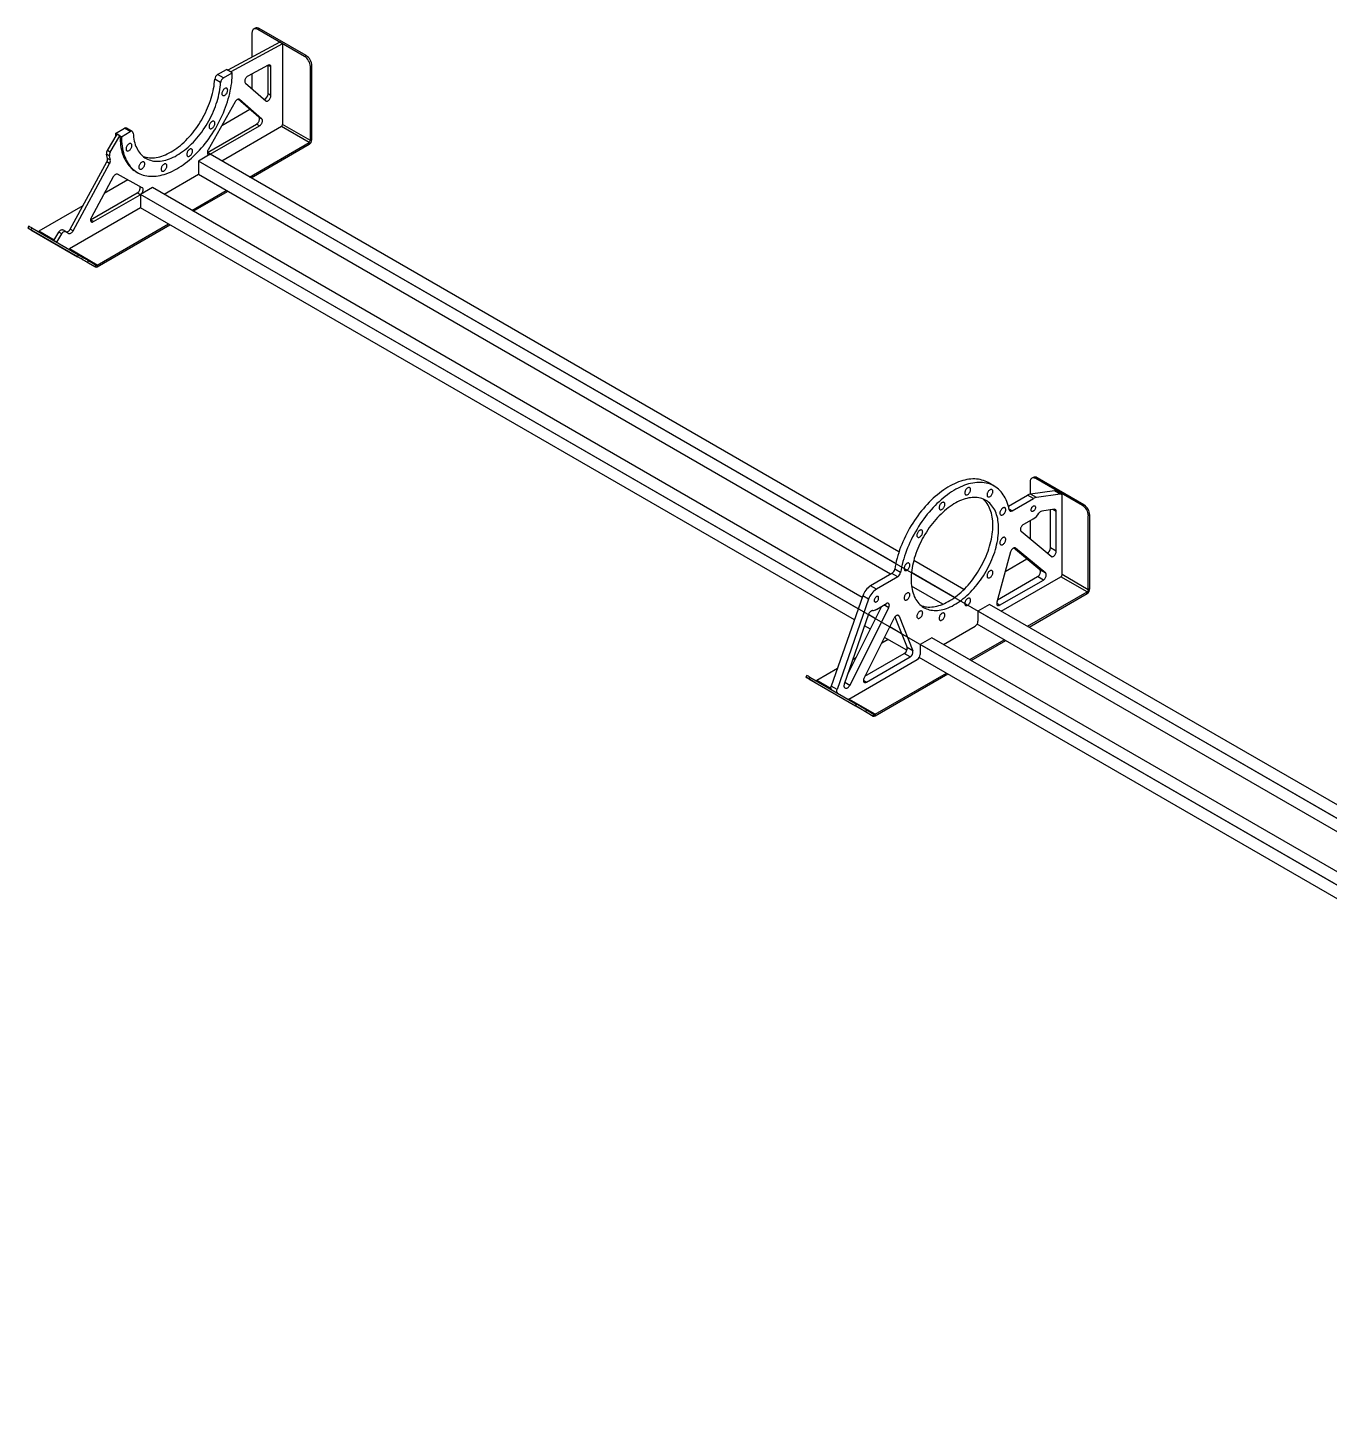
# Model space of a CAD drawing. Header units: inches. Extents: x 0 to 12.1, y 0 to 9.4.
# Drawn here: x 6.487 to 8.129, y 5.687 to 7.443 of the extents above; entities that cross this region are included whole.
import ezdxf

# ---------------------------------------------------------------- set-up
doc = ezdxf.new("R2010")
doc.units = ezdxf.units.IN
doc.header["$MEASUREMENT"] = 0

msp = doc.modelspace()

# ---------------------------------------------------------------- linework, layer by layer
at = {"color": 7, "linetype": 'Continuous', "lineweight": 25}
for p, q in [((6.7696, 7.4366), (6.7696, 7.4059)), ((6.7736, 7.4424), (6.7718, 7.4414)), ((6.7788, 7.4419), (6.777, 7.4408)), ((6.8359, 7.4068), (6.777, 7.4408)), ((6.8378, 7.4079), (6.7788, 7.4419)), ((6.8046, 7.4249), (6.7393, 7.3894)), ((6.8083, 7.4228), (6.743, 7.3873)), ((6.8083, 7.4228), (6.8046, 7.4249)), ((6.8083, 7.4228), (6.8083, 7.3209)), ((6.79, 7.3958), (6.7643, 7.3818)), ((6.7936, 7.3936), (6.7899, 7.3957)), ((6.7899, 7.3594), (6.7899, 7.3957)), ((6.7936, 7.3573), (6.7936, 7.3936)), ((6.8359, 7.4068), (6.8378, 7.4079)), ((6.8451, 7.3951), (6.8433, 7.3941)), ((6.8433, 7.3007), (6.8433, 7.3941)), ((6.8451, 7.3017), (6.8451, 7.3951)), ((6.73, 7.3737), (6.7226, 7.3779)), ((6.7263, 7.384), (6.7374, 7.3905)), ((6.7336, 7.3798), (6.7263, 7.384)), ((6.7336, 7.3798), (6.7448, 7.3862)), ((6.7448, 7.3862), (6.7374, 7.3905)), ((6.743, 7.3873), (6.7393, 7.3894)), ((6.7696, 7.3847), (6.7696, 7.366)), ((6.7613, 7.3732), (6.787, 7.3508)), ((6.7936, 7.3573), (6.7899, 7.3594)), ((6.7483, 7.3495), (6.7143, 7.289)), ((6.767, 7.3399), (6.7314, 7.3193)), ((6.7784, 7.33), (6.7522, 7.3528)), ((6.7539, 7.3524), (6.7533, 7.3527)), ((6.7821, 7.3278), (6.7539, 7.3524)), ((6.7133, 7.2855), (6.7755, 7.3214)), ((6.7792, 7.3193), (6.7755, 7.3214)), ((6.7821, 7.3278), (6.7784, 7.33)), ((6.5871, 7.2881), (6.5993, 7.3086)), ((6.5908, 7.286), (6.603, 7.3065)), ((6.5975, 7.3097), (6.6087, 7.3161)), ((6.6049, 7.3054), (6.5975, 7.3097)), ((6.603, 7.3065), (6.5993, 7.3086)), ((6.6049, 7.3054), (6.616, 7.3119)), ((6.616, 7.3119), (6.6087, 7.3161)), ((6.6186, 7.3121), (6.6113, 7.3164)), ((6.717, 7.2834), (6.7792, 7.3193)), ((6.8067, 7.3182), (6.7316, 7.2748)), ((6.8417, 7.298), (6.8067, 7.3182)), ((6.8433, 7.3007), (6.8083, 7.3209)), ((6.5908, 7.286), (6.5871, 7.2881)), ((6.7666, 7.2546), (6.8417, 7.298)), ((6.7684, 7.2535), (6.8417, 7.2959)), ((6.8417, 7.2959), (6.8417, 7.298)), ((6.8451, 7.3017), (6.8433, 7.3007)), ((6.5402, 7.1889), (6.5863, 7.2738)), ((6.5439, 7.1867), (6.59, 7.2717)), ((6.5897, 7.2814), (6.5861, 7.2835)), ((6.5872, 7.278), (6.5861, 7.2835)), ((6.59, 7.2717), (6.5863, 7.2738)), ((6.5909, 7.2759), (6.5872, 7.278)), ((6.5909, 7.2759), (6.5897, 7.2814)), ((6.7168, 7.2833), (6.7021, 7.2748)), ((7.5821, 6.7668), (6.7021, 7.2748)), ((6.7021, 7.2748), (6.7021, 7.2578)), ((6.717, 7.2834), (6.7133, 7.2855)), ((7.5861, 6.7815), (6.7168, 7.2833)), ((6.5946, 7.2549), (6.5669, 7.2038)), ((6.613, 7.251), (6.5831, 7.2337)), ((6.6312, 7.2411), (6.5999, 7.2581)), ((6.6235, 7.2612), (6.6254, 7.2601)), ((6.7021, 7.2578), (6.6586, 7.2327)), ((7.5756, 6.7535), (6.7021, 7.2578)), ((6.5659, 7.2004), (6.6249, 7.2345)), ((6.6286, 7.2323), (6.6249, 7.2345)), ((6.6439, 7.2412), (6.6291, 7.2327)), ((7.5397, 6.724), (6.6439, 7.2412)), ((6.6936, 7.2125), (6.7371, 7.2376)), ((6.6954, 7.2114), (6.7389, 7.2365)), ((6.5561, 7.2181), (6.5006, 7.1861)), ((6.5696, 7.1983), (6.6286, 7.2323)), ((7.5348, 6.7099), (6.6291, 7.2327)), ((6.6291, 7.2327), (6.6291, 7.2157)), ((6.6291, 7.2157), (6.5392, 7.1638)), ((6.5696, 7.1983), (6.5659, 7.2004)), ((7.5298, 6.6957), (6.6291, 7.2157)), ((6.488, 7.1926), (6.4867, 7.1903)), ((6.4982, 7.1837), (6.4884, 7.1894)), ((6.4919, 7.1904), (6.4906, 7.1881)), ((6.4906, 7.1881), (6.5495, 7.1541)), ((6.4919, 7.1904), (6.5508, 7.1564)), ((6.5718, 7.1412), (6.4982, 7.1837)), ((6.5198, 7.175), (6.5006, 7.1861)), ((6.5195, 7.1744), (6.5258, 7.185)), ((6.5232, 7.1723), (6.5295, 7.1829)), ((6.5295, 7.1829), (6.5258, 7.185)), ((6.5346, 7.1858), (6.5309, 7.1879)), ((6.5346, 7.1858), (6.5386, 7.1835)), ((6.5439, 7.1867), (6.5402, 7.1889)), ((6.5742, 7.1436), (6.6641, 7.1955)), ((6.5742, 7.1414), (6.666, 7.1944)), ((6.5232, 7.1723), (6.5195, 7.1744)), ((6.5742, 7.1436), (6.5392, 7.1638)), ((6.5495, 7.1541), (6.5508, 7.1564)), ((6.5634, 7.1491), (6.5621, 7.1468)), ((6.5621, 7.1468), (6.5718, 7.1412)), ((6.5634, 7.1491), (6.5731, 7.1434)), ((6.5718, 7.1412), (6.5731, 7.1434)), ((6.5742, 7.1414), (6.5742, 7.1436)), ((7.7062, 6.8647), (7.6988, 6.869)), ((7.7515, 6.8698), (7.7515, 6.8545)), ((7.7555, 6.8756), (7.7536, 6.8746)), ((7.7607, 6.8751), (7.7588, 6.874)), ((7.8178, 6.84), (7.7588, 6.874)), ((7.8196, 6.8411), (7.7607, 6.8751)), ((7.7242, 6.8393), (7.7483, 6.8532)), ((7.7289, 6.8334), (7.7557, 6.8489)), ((7.7557, 6.8489), (7.7483, 6.8532)), ((7.7822, 6.8588), (7.7522, 6.8546)), ((7.7596, 6.8503), (7.7522, 6.8546)), ((7.7896, 6.8546), (7.7596, 6.8503)), ((7.7896, 6.8546), (7.7822, 6.8588)), ((7.7909, 6.8543), (7.7835, 6.8586)), ((7.792, 6.753), (7.792, 6.852)), ((7.7289, 6.8334), (7.7251, 6.8356)), ((7.7822, 6.8353), (7.7663, 6.8331)), ((7.7773, 6.7866), (7.7773, 6.8346)), ((7.7846, 6.8327), (7.7805, 6.8351)), ((7.7846, 6.7823), (7.7846, 6.8327)), ((7.8178, 6.84), (7.8196, 6.8411)), ((7.7557, 6.8234), (7.7431, 6.8161)), ((7.7515, 6.821), (7.7515, 6.7981)), ((7.827, 6.8283), (7.8251, 6.8273)), ((7.8251, 6.7339), (7.8251, 6.8273)), ((7.827, 6.7349), (7.827, 6.8283)), ((7.7781, 6.7759), (7.7402, 6.8075)), ((7.727, 6.7816), (7.7097, 6.718)), ((7.7639, 6.7589), (7.7308, 6.7866)), ((7.7333, 6.7864), (7.7327, 6.7867)), ((7.7713, 6.7547), (7.7333, 6.7864)), ((7.7846, 6.7823), (7.7773, 6.7866)), ((7.5881, 6.7556), (7.5808, 6.7599)), ((7.6681, 6.7341), (7.6047, 6.7707)), ((7.7477, 6.7724), (7.7202, 6.7565)), ((7.5771, 6.7544), (7.5503, 6.7389)), ((7.5845, 6.7501), (7.5577, 6.7346)), ((7.5845, 6.7501), (7.5771, 6.7544)), ((7.6562, 6.724), (7.6019, 6.7554)), ((7.7106, 6.7213), (7.761, 6.7504)), ((7.7132, 6.7142), (7.7684, 6.7461)), ((7.7153, 6.7069), (7.7904, 6.7503)), ((7.7684, 6.7461), (7.761, 6.7504)), ((7.7713, 6.7547), (7.7639, 6.7589)), ((7.8236, 6.7312), (7.7904, 6.7503)), ((7.8251, 6.7339), (7.792, 6.753)), ((7.5405, 6.7262), (7.5007, 6.6121)), ((7.5478, 6.7219), (7.5405, 6.7262)), ((7.5577, 6.7346), (7.5503, 6.7389)), ((7.6414, 6.7156), (7.602, 6.7383)), ((7.7484, 6.6878), (7.8236, 6.7312)), ((7.7503, 6.6867), (7.8236, 6.7291)), ((7.8236, 6.7291), (7.8236, 6.7312)), ((7.827, 6.7349), (7.8251, 6.7339)), ((7.5478, 6.7219), (7.508, 6.6079)), ((7.5211, 6.6264), (7.5647, 6.7132)), ((7.524, 6.6132), (7.5732, 6.7111)), ((7.5577, 6.7091), (7.5703, 6.7164)), ((7.5633, 6.7104), (7.5616, 6.7114)), ((7.5732, 6.7111), (7.5671, 6.7146)), ((7.7005, 6.7154), (7.6858, 6.7069)), ((8.2918, 6.3571), (7.6858, 6.7069)), ((7.6858, 6.7069), (7.6858, 6.6942)), ((8.2958, 6.3718), (7.7005, 6.7154)), ((7.7132, 6.7142), (7.7095, 6.7164)), ((7.5478, 6.7029), (7.517, 6.6147)), ((7.5421, 6.6224), (7.5801, 6.698)), ((7.5567, 6.6972), (7.5476, 6.7024)), ((7.5811, 6.6995), (7.5963, 6.661)), ((7.5864, 6.7004), (7.5842, 6.7017)), ((7.5864, 6.7004), (7.6036, 6.6567)), ((8.2853, 6.3438), (7.6847, 6.6905)), ((7.5501, 6.684), (7.5427, 6.6883)), ((7.5961, 6.6574), (7.5679, 6.6737)), ((7.5894, 6.6783), (7.5745, 6.6869)), ((7.6276, 6.6733), (7.6128, 6.6648)), ((8.2494, 6.3143), (7.6276, 6.6733)), ((7.6423, 6.6648), (7.6821, 6.6878)), ((7.5723, 6.6712), (7.5643, 6.6665)), ((7.6036, 6.6567), (7.5963, 6.661)), ((8.2445, 6.3002), (7.6128, 6.6648)), ((7.6128, 6.6648), (7.6128, 6.652)), ((7.6754, 6.6457), (7.7189, 6.6708)), ((7.6773, 6.6446), (7.7208, 6.6697)), ((7.5229, 6.5959), (7.6091, 6.6457)), ((7.5319, 6.6478), (7.5277, 6.6454)), ((7.5432, 6.6246), (7.5928, 6.6532)), ((7.545, 6.6171), (7.6002, 6.649)), ((7.6002, 6.649), (7.5928, 6.6532)), ((8.2395, 6.286), (7.6118, 6.6484)), ((7.4699, 6.6258), (7.4686, 6.6235)), ((7.48, 6.6169), (7.4702, 6.6226)), ((7.4737, 6.6236), (7.4724, 6.6213)), ((7.4724, 6.6213), (7.5313, 6.5873)), ((7.4737, 6.6236), (7.5326, 6.5895)), ((7.5084, 6.6343), (7.4824, 6.6193)), ((7.5004, 6.6089), (7.4824, 6.6193)), ((7.545, 6.6171), (7.5413, 6.6192)), ((7.5561, 6.5767), (7.646, 6.6286)), ((7.5561, 6.5746), (7.6478, 6.6276)), ((7.5537, 6.5744), (7.48, 6.6169)), ((7.508, 6.6079), (7.5007, 6.6121)), ((7.524, 6.6132), (7.5177, 6.6168)), ((7.5177, 6.6102), (7.5185, 6.6097)), ((7.5561, 6.5767), (7.5229, 6.5959)), ((7.5313, 6.5873), (7.5326, 6.5895)), ((7.5452, 6.5823), (7.5439, 6.58)), ((7.5439, 6.58), (7.5537, 6.5744)), ((7.5452, 6.5823), (7.555, 6.5766)), ((7.5537, 6.5744), (7.555, 6.5766)), ((7.5561, 6.5746), (7.5561, 6.5767))]:
    msp.add_line(p, q, dxfattribs=at)
at = {"color": 7, "linetype": 'Continuous'}
for p, q in [((6.7095, 7.2705), (9.3792, 5.7294)), ((6.6365, 7.2284), (9.3062, 5.6872))]:
    msp.add_line(p, q, dxfattribs=at)
at = {"color": 7, "linetype": 'Continuous', "lineweight": 25, "flags": 128}
for points in [[(6.777, 7.4408), (6.7761, 7.4413), (6.7752, 7.4416), (6.7744, 7.4418), (6.7736, 7.4418), (6.7728, 7.4418), (6.7721, 7.4415), (6.7715, 7.4412), (6.7709, 7.4407), (6.7705, 7.4401), (6.7701, 7.4393), (6.7698, 7.4385), (6.7697, 7.4376), (6.7696, 7.4366)], [(6.6049, 7.3054), (6.6049, 7.3024), (6.6051, 7.2994), (6.6053, 7.2964), (6.6057, 7.2936), (6.6061, 7.2908), (6.6067, 7.2881), (6.6074, 7.2855), (6.6081, 7.2829), (6.609, 7.2805), (6.6099, 7.2782), (6.611, 7.2759), (6.6121, 7.2738), (6.6134, 7.2717), (6.6147, 7.2698), (6.6161, 7.268), (6.6176, 7.2663), (6.6192, 7.2647), (6.6209, 7.2633), (6.6226, 7.2619), (6.6244, 7.2607), (6.6263, 7.2596), (6.6283, 7.2586), (6.6303, 7.2578), (6.6324, 7.2571), (6.6346, 7.2565), (6.6368, 7.256), (6.6391, 7.2557), (6.6414, 7.2555), (6.6438, 7.2555), (6.6462, 7.2556), (6.6487, 7.2558), (6.6512, 7.2561), (6.6537, 7.2566), (6.6563, 7.2572), (6.6589, 7.2579), (6.6615, 7.2588), (6.6642, 7.2598), (6.6668, 7.2609), (6.6695, 7.2622), (6.6722, 7.2635), (6.6748, 7.265), (6.6775, 7.2666), (6.6802, 7.2684), (6.6829, 7.2702), (6.6855, 7.2721), (6.6882, 7.2742), (6.6908, 7.2764), (6.6934, 7.2786), (6.6959, 7.281), (6.6985, 7.2834), (6.701, 7.286), (6.7035, 7.2886), (6.7059, 7.2913), (6.7083, 7.2941), (6.7106, 7.297), (6.7129, 7.3), (6.7151, 7.303), (6.7173, 7.3061), (6.7194, 7.3092), (6.7214, 7.3124), (6.7234, 7.3156), (6.7253, 7.3189), (6.7271, 7.3222), (6.7288, 7.3256), (6.7305, 7.329), (6.7321, 7.3324), (6.7336, 7.3358), (6.735, 7.3393), (6.7363, 7.3427), (6.7375, 7.3462), (6.7387, 7.3496), (6.7397, 7.3531), (6.7407, 7.3565), (6.7415, 7.36), (6.7423, 7.3634), (6.743, 7.3667), (6.7435, 7.3701), (6.744, 7.3734), (6.7443, 7.3767), (6.7446, 7.3799), (6.7448, 7.3831), (6.7448, 7.3862)], [(6.6323, 7.2806), (6.6323, 7.2806), (6.6342, 7.2799), (6.6361, 7.2795), (6.6381, 7.2791), (6.6402, 7.2789), (6.6423, 7.2788), (6.6444, 7.2788), (6.6466, 7.279), (6.6488, 7.2793), (6.6511, 7.2797), (6.6533, 7.2803), (6.6557, 7.2809), (6.658, 7.2818), (6.6603, 7.2827), (6.6627, 7.2838), (6.6651, 7.285), (6.6675, 7.2863), (6.6698, 7.2877), (6.6722, 7.2893), (6.6746, 7.2909), (6.6769, 7.2927), (6.6793, 7.2946), (6.6816, 7.2966), (6.6839, 7.2986), (6.6861, 7.3008), (6.6884, 7.3031), (6.6905, 7.3054), (6.6927, 7.3079), (6.6948, 7.3104), (6.6968, 7.313), (6.6988, 7.3156), (6.7007, 7.3184), (6.7026, 7.3211), (6.7044, 7.324), (6.7062, 7.3269), (6.7078, 7.3298), (6.7094, 7.3328), (6.7109, 7.3358), (6.7123, 7.3388), (6.7137, 7.3418), (6.7149, 7.3449), (6.7161, 7.3479), (6.7172, 7.351), (6.7182, 7.3541), (6.7191, 7.3572), (6.7199, 7.3602), (6.7206, 7.3632), (6.7212, 7.3662), (6.7217, 7.3692), (6.7221, 7.3722), (6.7224, 7.3751), (6.7226, 7.3779)], [(6.7643, 7.3818), (6.7636, 7.3814), (6.763, 7.3809), (6.7624, 7.3803), (6.7619, 7.3795), (6.7614, 7.3788), (6.761, 7.3779), (6.7607, 7.3771), (6.7606, 7.3763), (6.7605, 7.3755), (6.7605, 7.3748), (6.7607, 7.3742), (6.7609, 7.3736), (6.7613, 7.3732)], [(6.6197, 7.31), (6.6199, 7.3074), (6.6202, 7.3048), (6.6206, 7.3024), (6.6211, 7.3), (6.6217, 7.2977), (6.6224, 7.2954), (6.6232, 7.2933), (6.6241, 7.2913), (6.6251, 7.2893), (6.6262, 7.2875), (6.6274, 7.2858), (6.6286, 7.2842), (6.63, 7.2827), (6.6314, 7.2813), (6.6329, 7.2801), (6.6345, 7.279), (6.6362, 7.278), (6.6379, 7.2771), (6.6397, 7.2763), (6.6416, 7.2757), (6.6435, 7.2752), (6.6455, 7.2748), (6.6475, 7.2746), (6.6496, 7.2745), (6.6518, 7.2745), (6.6539, 7.2747), (6.6562, 7.275), (6.6584, 7.2754), (6.6607, 7.276), (6.663, 7.2767), (6.6654, 7.2775), (6.6677, 7.2785), (6.6701, 7.2795), (6.6725, 7.2807), (6.6748, 7.282), (6.6772, 7.2835), (6.6796, 7.285), (6.682, 7.2867), (6.6843, 7.2884), (6.6866, 7.2903), (6.689, 7.2923), (6.6912, 7.2944), (6.6935, 7.2966), (6.6957, 7.2988), (6.6979, 7.3012), (6.7001, 7.3036), (6.7021, 7.3061), (6.7042, 7.3087), (6.7062, 7.3114), (6.7081, 7.3141), (6.71, 7.3169), (6.7118, 7.3197), (6.7135, 7.3226), (6.7152, 7.3255), (6.7168, 7.3285), (6.7183, 7.3315), (6.7197, 7.3345), (6.7211, 7.3376), (6.7223, 7.3406), (6.7235, 7.3437), (6.7246, 7.3468), (6.7256, 7.3498), (6.7265, 7.3529), (6.7273, 7.356), (6.728, 7.359), (6.7286, 7.362), (6.7291, 7.365), (6.7295, 7.3679), (6.7298, 7.3708), (6.73, 7.3737)], [(6.739, 7.3642), (6.7389, 7.3648), (6.7388, 7.3654), (6.7385, 7.366), (6.7382, 7.3664), (6.7377, 7.3666), (6.7372, 7.3668), (6.7367, 7.3668), (6.7361, 7.3666), (6.7355, 7.3664), (6.7348, 7.366), (6.7342, 7.3655), (6.7337, 7.3649), (6.7331, 7.3642), (6.7327, 7.3634), (6.7323, 7.3626), (6.732, 7.3618), (6.7317, 7.361), (6.7316, 7.3603), (6.7316, 7.3595), (6.7317, 7.3589), (6.732, 7.3583), (6.7323, 7.3579), (6.7327, 7.3575), (6.7331, 7.3573), (6.7337, 7.3573), (6.7342, 7.3573), (6.7348, 7.3575), (6.7355, 7.3579), (6.7361, 7.3583), (6.7367, 7.3589), (6.7372, 7.3595), (6.7377, 7.3602), (6.7382, 7.361), (6.7385, 7.3618), (6.7388, 7.3626), (6.7389, 7.3634), (6.739, 7.3642)], [(6.787, 7.3508), (6.7874, 7.3505), (6.788, 7.3504), (6.7886, 7.3504), (6.7892, 7.3505), (6.7898, 7.3508), (6.7905, 7.3513), (6.7911, 7.3518), (6.7917, 7.3525), (6.7922, 7.3532), (6.7927, 7.354), (6.7931, 7.3548), (6.7933, 7.3557), (6.7935, 7.3565), (6.7936, 7.3573)], [(6.7539, 7.3524), (6.7534, 7.3527), (6.7529, 7.3528), (6.7524, 7.3528), (6.7518, 7.3527), (6.7512, 7.3524), (6.7505, 7.352), (6.7499, 7.3515), (6.7494, 7.3509), (6.7488, 7.3502), (6.7483, 7.3495)], [(6.7228, 7.3224), (6.7227, 7.3231), (6.7226, 7.3237), (6.7223, 7.3242), (6.722, 7.3246), (6.7215, 7.3249), (6.721, 7.325), (6.7205, 7.325), (6.7199, 7.3249), (6.7193, 7.3246), (6.7186, 7.3242), (6.718, 7.3237), (6.7174, 7.3231), (6.7169, 7.3224), (6.7164, 7.3217), (6.7161, 7.3209), (6.7158, 7.3201), (6.7155, 7.3193), (6.7154, 7.3185), (6.7154, 7.3178), (6.7155, 7.3171), (6.7158, 7.3166), (6.7161, 7.3161), (6.7164, 7.3158), (6.7169, 7.3156), (6.7174, 7.3155), (6.718, 7.3156), (6.7186, 7.3158), (6.7193, 7.3161), (6.7199, 7.3166), (6.7205, 7.3171), (6.721, 7.3178), (6.7215, 7.3185), (6.722, 7.3192), (6.7223, 7.32), (6.7226, 7.3208), (6.7227, 7.3216), (6.7228, 7.3224)], [(6.7755, 7.3214), (6.7761, 7.3218), (6.7767, 7.3224), (6.7773, 7.323), (6.7778, 7.3237), (6.7783, 7.3245), (6.7787, 7.3253), (6.7789, 7.3261), (6.7791, 7.3269), (6.7792, 7.3277), (6.7791, 7.3284), (6.779, 7.329), (6.7787, 7.3296), (6.7784, 7.33)], [(6.7792, 7.3193), (6.7798, 7.3197), (6.7804, 7.3202), (6.781, 7.3209), (6.7815, 7.3216), (6.782, 7.3224), (6.7823, 7.3232), (6.7826, 7.324), (6.7828, 7.3248), (6.7829, 7.3256), (6.7828, 7.3263), (6.7827, 7.3269), (6.7824, 7.3274), (6.7821, 7.3278)], [(6.5975, 7.3097), (6.5975, 7.3066), (6.5976, 7.3057)], [(6.603, 7.3065), (6.6031, 7.3034), (6.6032, 7.3004), (6.6035, 7.2975), (6.6038, 7.2946), (6.6043, 7.2918), (6.6049, 7.2891), (6.6055, 7.2865), (6.6063, 7.284), (6.6071, 7.2816), (6.6081, 7.2792), (6.6091, 7.277), (6.6103, 7.2748), (6.6115, 7.2728), (6.6128, 7.2709), (6.6143, 7.2691), (6.6158, 7.2674), (6.6173, 7.2658), (6.619, 7.2643), (6.6208, 7.263), (6.6226, 7.2618), (6.6235, 7.2612)], [(6.618, 7.2943), (6.618, 7.295), (6.6178, 7.2956), (6.6176, 7.2961), (6.6172, 7.2965), (6.6168, 7.2968), (6.6163, 7.2969), (6.6157, 7.2969), (6.6151, 7.2968), (6.6145, 7.2965), (6.6139, 7.2962), (6.6133, 7.2956), (6.6127, 7.295), (6.6122, 7.2944), (6.6117, 7.2936), (6.6113, 7.2928), (6.611, 7.292), (6.6108, 7.2912), (6.6107, 7.2904), (6.6107, 7.2897), (6.6108, 7.2891), (6.611, 7.2885), (6.6113, 7.2881), (6.6117, 7.2877), (6.6122, 7.2875), (6.6127, 7.2874), (6.6133, 7.2875), (6.6139, 7.2877), (6.6145, 7.288), (6.6151, 7.2885), (6.6157, 7.289), (6.6163, 7.2897), (6.6168, 7.2904), (6.6172, 7.2912), (6.6176, 7.292), (6.6178, 7.2928), (6.618, 7.2936), (6.618, 7.2943)], [(6.6947, 7.2875), (6.6947, 7.2882), (6.6945, 7.2888), (6.6943, 7.2893), (6.6939, 7.2897), (6.6935, 7.2899), (6.693, 7.2901), (6.6924, 7.2901), (6.6918, 7.29), (6.6912, 7.2897), (6.6906, 7.2893), (6.69, 7.2888), (6.6894, 7.2882), (6.6888, 7.2875), (6.6884, 7.2868), (6.688, 7.286), (6.6877, 7.2852), (6.6875, 7.2844), (6.6874, 7.2836), (6.6874, 7.2829), (6.6875, 7.2822), (6.6877, 7.2817), (6.688, 7.2812), (6.6884, 7.2809), (6.6888, 7.2807), (6.6894, 7.2806), (6.69, 7.2807), (6.6906, 7.2809), (6.6912, 7.2812), (6.6918, 7.2816), (6.6924, 7.2822), (6.693, 7.2828), (6.6935, 7.2836), (6.6939, 7.2843), (6.6943, 7.2851), (6.6945, 7.2859), (6.6947, 7.2867), (6.6947, 7.2875)], [(6.7143, 7.289), (6.7139, 7.2883), (6.7136, 7.2875), (6.7134, 7.2867), (6.7133, 7.2859), (6.7133, 7.2852), (6.7134, 7.2846), (6.7136, 7.284), (6.7139, 7.2835), (6.7142, 7.2832), (6.7147, 7.283), (6.7152, 7.2829), (6.7158, 7.2829), (6.7164, 7.2831), (6.717, 7.2834)], [(6.6342, 7.2713), (6.6342, 7.272), (6.634, 7.2726), (6.6338, 7.2731), (6.6334, 7.2735), (6.633, 7.2737), (6.6325, 7.2739), (6.6319, 7.2739), (6.6313, 7.2738), (6.6307, 7.2735), (6.6301, 7.2731), (6.6295, 7.2726), (6.6289, 7.272), (6.6284, 7.2713), (6.6279, 7.2706), (6.6275, 7.2698), (6.6272, 7.269), (6.627, 7.2682), (6.6269, 7.2674), (6.6269, 7.2667), (6.627, 7.266), (6.6272, 7.2655), (6.6275, 7.265), (6.6279, 7.2647), (6.6284, 7.2645), (6.6289, 7.2644), (6.6295, 7.2645), (6.6301, 7.2647), (6.6307, 7.265), (6.6313, 7.2654), (6.6319, 7.266), (6.6325, 7.2666), (6.633, 7.2674), (6.6334, 7.2681), (6.6338, 7.2689), (6.634, 7.2697), (6.6342, 7.2705), (6.6342, 7.2713)], [(6.6623, 7.2688), (6.6623, 7.2695), (6.6621, 7.2701), (6.6618, 7.2706), (6.6615, 7.271), (6.6611, 7.2712), (6.6606, 7.2714), (6.66, 7.2714), (6.6594, 7.2712), (6.6588, 7.271), (6.6582, 7.2706), (6.6576, 7.2701), (6.657, 7.2695), (6.6564, 7.2688), (6.656, 7.268), (6.6556, 7.2673), (6.6553, 7.2665), (6.6551, 7.2657), (6.655, 7.2649), (6.655, 7.2642), (6.6551, 7.2635), (6.6553, 7.2629), (6.6556, 7.2625), (6.656, 7.2622), (6.6564, 7.262), (6.657, 7.2619), (6.6576, 7.2619), (6.6582, 7.2621), (6.6588, 7.2625), (6.6594, 7.2629), (6.66, 7.2635), (6.6606, 7.2641), (6.6611, 7.2648), (6.6615, 7.2656), (6.6618, 7.2664), (6.6621, 7.2672), (6.6623, 7.268), (6.6623, 7.2688)], [(6.5999, 7.2581), (6.5993, 7.2583), (6.5988, 7.2583), (6.5982, 7.2582), (6.5975, 7.2579), (6.5969, 7.2575), (6.5962, 7.257), (6.5956, 7.2564), (6.5951, 7.2557), (6.5946, 7.2549)], [(6.6249, 7.2345), (6.6255, 7.2349), (6.6261, 7.2354), (6.6267, 7.236), (6.6272, 7.2367), (6.6277, 7.2375), (6.628, 7.2383), (6.6283, 7.2391), (6.6285, 7.2399), (6.6286, 7.2407), (6.6286, 7.2414), (6.6284, 7.242), (6.6282, 7.2425), (6.628, 7.2429)], [(6.6286, 7.2323), (6.6292, 7.2328), (6.6298, 7.2333), (6.6304, 7.2339), (6.6309, 7.2346), (6.6313, 7.2354), (6.6317, 7.2362), (6.632, 7.237), (6.6322, 7.2378), (6.6323, 7.2385), (6.6322, 7.2392), (6.6321, 7.2399), (6.6319, 7.2404), (6.6316, 7.2408), (6.6312, 7.2411)], [(6.5669, 7.2038), (6.5665, 7.203), (6.5662, 7.2022), (6.566, 7.2013), (6.5659, 7.2005), (6.566, 7.1998), (6.5661, 7.1992), (6.5664, 7.1986), (6.5667, 7.1982), (6.5672, 7.1979), (6.5677, 7.1978), (6.5683, 7.1978), (6.5689, 7.198), (6.5696, 7.1983)], [(6.4906, 7.1881), (6.4897, 7.1886), (6.4889, 7.189), (6.4883, 7.1894), (6.4877, 7.1897), (6.4873, 7.19), (6.487, 7.1902), (6.4868, 7.1903), (6.4867, 7.1903), (6.4868, 7.1903), (6.487, 7.1902), (6.4874, 7.19), (6.4878, 7.1897), (6.4884, 7.1894)], [(6.5258, 7.185), (6.5263, 7.1858), (6.5268, 7.1865), (6.5274, 7.187), (6.5281, 7.1875), (6.5287, 7.1879), (6.5293, 7.1881), (6.5299, 7.1882), (6.5305, 7.1881), (6.5309, 7.1879)], [(6.5295, 7.1829), (6.53, 7.1837), (6.5305, 7.1843), (6.5311, 7.1849), (6.5317, 7.1854), (6.5324, 7.1857), (6.533, 7.186), (6.5336, 7.1861), (6.5341, 7.186), (6.5346, 7.1858)], [(6.5349, 7.1856), (6.5354, 7.1855), (6.536, 7.1854), (6.5366, 7.1855), (6.5372, 7.1858), (6.5379, 7.1862), (6.5386, 7.1867), (6.5392, 7.1873), (6.5397, 7.1881), (6.5402, 7.1889)], [(6.5386, 7.1835), (6.5391, 7.1833), (6.5397, 7.1833), (6.5403, 7.1834), (6.5409, 7.1837), (6.5416, 7.1841), (6.5422, 7.1846), (6.5429, 7.1852), (6.5434, 7.1859), (6.5439, 7.1867)], [(6.5621, 7.1468), (6.5614, 7.1472), (6.5606, 7.1477), (6.5597, 7.1482), (6.5588, 7.1487), (6.5578, 7.1493), (6.5567, 7.1499), (6.5557, 7.1505), (6.5546, 7.1512), (6.5535, 7.1518), (6.5524, 7.1524), (6.5514, 7.153), (6.5504, 7.1536), (6.5495, 7.1541)], [(6.5508, 7.1564), (6.5517, 7.1558), (6.5527, 7.1553), (6.5537, 7.1547), (6.5548, 7.154), (6.5559, 7.1534), (6.557, 7.1528), (6.558, 7.1522), (6.5591, 7.1516), (6.5601, 7.151), (6.561, 7.1504), (6.5619, 7.1499), (6.5627, 7.1495), (6.5634, 7.1491)], [(7.6988, 6.869), (7.6971, 6.8699), (7.6951, 6.8708), (7.693, 6.8716), (7.6909, 6.8723), (7.6887, 6.8728), (7.6864, 6.8732), (7.6841, 6.8735), (7.6818, 6.8736), (7.6794, 6.8736), (7.6769, 6.8735), (7.6744, 6.8732), (7.6719, 6.8728), (7.6693, 6.8722), (7.6667, 6.8716), (7.6641, 6.8708), (7.6614, 6.8698), (7.6587, 6.8688), (7.6561, 6.8676), (7.6534, 6.8663), (7.6507, 6.8648), (7.648, 6.8633), (7.6453, 6.8616), (7.6426, 6.8598), (7.6399, 6.8579), (7.6372, 6.8559), (7.6346, 6.8538), (7.632, 6.8515), (7.6294, 6.8492), (7.6268, 6.8468), (7.6242, 6.8442), (7.6217, 6.8416), (7.6193, 6.8389), (7.6169, 6.8361), (7.6145, 6.8333), (7.6122, 6.8303), (7.6099, 6.8273), (7.6077, 6.8242), (7.6056, 6.8211), (7.6035, 6.8179), (7.6015, 6.8147), (7.5996, 6.8114), (7.5977, 6.808), (7.5959, 6.8047), (7.5942, 6.8013), (7.5926, 6.7978), (7.5911, 6.7944), (7.5896, 6.7909), (7.5882, 6.7875), (7.587, 6.784), (7.5858, 6.7805), (7.5847, 6.777), (7.5837, 6.7735), (7.5828, 6.7701), (7.582, 6.7666), (7.5813, 6.7632), (7.5808, 6.7599)], [(7.7252, 6.8348), (7.7247, 6.8375), (7.724, 6.8401), (7.7232, 6.8426), (7.7223, 6.845), (7.7213, 6.8474), (7.7202, 6.8496), (7.719, 6.8517), (7.7178, 6.8537), (7.7164, 6.8556), (7.7149, 6.8574), (7.7134, 6.8591), (7.7118, 6.8606), (7.7101, 6.8621), (7.7083, 6.8634), (7.7064, 6.8646), (7.7045, 6.8656), (7.7025, 6.8665), (7.7004, 6.8673), (7.6983, 6.868), (7.6961, 6.8685), (7.6938, 6.8689), (7.6915, 6.8692), (7.6891, 6.8693), (7.6867, 6.8693), (7.6843, 6.8692), (7.6818, 6.8689), (7.6792, 6.8685), (7.6766, 6.868), (7.674, 6.8673), (7.6714, 6.8665), (7.6688, 6.8656), (7.6661, 6.8645), (7.6634, 6.8633), (7.6607, 6.862), (7.658, 6.8606), (7.6553, 6.859), (7.6526, 6.8573), (7.6499, 6.8556), (7.6473, 6.8536), (7.6446, 6.8516), (7.6419, 6.8495), (7.6393, 6.8473), (7.6367, 6.8449), (7.6341, 6.8425), (7.6316, 6.84), (7.6291, 6.8374), (7.6266, 6.8347), (7.6242, 6.8319), (7.6219, 6.829), (7.6196, 6.8261), (7.6173, 6.8231), (7.6151, 6.82), (7.613, 6.8169), (7.6109, 6.8137), (7.6089, 6.8104), (7.6069, 6.8071), (7.6051, 6.8038), (7.6033, 6.8004), (7.6016, 6.797), (7.6, 6.7936), (7.5984, 6.7901), (7.597, 6.7867), (7.5956, 6.7832), (7.5943, 6.7797), (7.5932, 6.7762), (7.5921, 6.7728), (7.5911, 6.7693), (7.5902, 6.7658), (7.5894, 6.7624), (7.5887, 6.759), (7.5881, 6.7556)], [(7.7588, 6.874), (7.758, 6.8745), (7.7571, 6.8748), (7.7562, 6.875), (7.7554, 6.875), (7.7547, 6.8749), (7.754, 6.8747), (7.7533, 6.8744), (7.7528, 6.8739), (7.7523, 6.8733), (7.752, 6.8725), (7.7517, 6.8717), (7.7515, 6.8708), (7.7515, 6.8698)], [(7.7119, 6.8109), (7.7119, 6.8136), (7.7117, 6.8163), (7.7115, 6.8189), (7.7111, 6.8214), (7.7107, 6.8238), (7.7101, 6.8261), (7.7094, 6.8284), (7.7087, 6.8306), (7.7078, 6.8326), (7.7069, 6.8346), (7.7059, 6.8365), (7.7047, 6.8382), (7.7035, 6.8399), (7.7022, 6.8414), (7.7008, 6.8429), (7.6993, 6.8442), (7.6978, 6.8454), (7.6962, 6.8464), (7.6945, 6.8474), (7.6927, 6.8482), (7.6909, 6.8489), (7.689, 6.8494), (7.687, 6.8498), (7.685, 6.8501), (7.6829, 6.8503), (7.6808, 6.8503), (7.6786, 6.8502), (7.6764, 6.85), (7.6742, 6.8496), (7.6719, 6.8491), (7.6696, 6.8485), (7.6673, 6.8478), (7.665, 6.8469), (7.6626, 6.8459), (7.6602, 6.8447), (7.6579, 6.8435), (7.6555, 6.8421), (7.6531, 6.8406), (7.6508, 6.839), (7.6484, 6.8373), (7.6461, 6.8355), (7.6437, 6.8336), (7.6414, 6.8315), (7.6392, 6.8294), (7.6369, 6.8272), (7.6347, 6.8249), (7.6326, 6.8225), (7.6304, 6.82), (7.6284, 6.8175), (7.6264, 6.8148), (7.6244, 6.8122), (7.6225, 6.8094), (7.6207, 6.8066), (7.6189, 6.8037), (7.6172, 6.8008), (7.6156, 6.7979), (7.614, 6.7949), (7.6126, 6.7919), (7.6112, 6.7889), (7.6099, 6.7858), (7.6086, 6.7828), (7.6075, 6.7797), (7.6065, 6.7766), (7.6055, 6.7736), (7.6047, 6.7705), (7.6039, 6.7675), (7.6033, 6.7645), (7.6027, 6.7615), (7.6023, 6.7585), (7.6019, 6.7556), (7.6016, 6.7527), (7.6015, 6.7499), (7.6014, 6.7471), (7.6015, 6.7444), (7.6016, 6.7418), (7.6019, 6.7392), (7.6023, 6.7367), (7.6027, 6.7342), (7.6033, 6.7319), (7.6039, 6.7296), (7.6047, 6.7275), (7.6055, 6.7254), (7.6065, 6.7234), (7.6075, 6.7215), (7.6086, 6.7198), (7.6099, 6.7181), (7.6112, 6.7166), (7.6126, 6.7152), (7.614, 6.7139), (7.6156, 6.7127), (7.6172, 6.7116), (7.6189, 6.7107), (7.6207, 6.7099), (7.6225, 6.7092), (7.6244, 6.7086), (7.6264, 6.7082), (7.6284, 6.7079), (7.6304, 6.7077), (7.6326, 6.7077), (7.6347, 6.7078), (7.6369, 6.708), (7.6392, 6.7084), (7.6414, 6.7089), (7.6437, 6.7095), (7.6461, 6.7103), (7.6484, 6.7112), (7.6508, 6.7122), (7.6531, 6.7133), (7.6555, 6.7146), (7.6579, 6.7159), (7.6602, 6.7174), (7.6626, 6.719), (7.665, 6.7207), (7.6673, 6.7226), (7.6696, 6.7245), (7.6719, 6.7265), (7.6742, 6.7286), (7.6764, 6.7309), (7.6786, 6.7332), (7.6808, 6.7356), (7.6829, 6.738), (7.685, 6.7406), (7.687, 6.7432), (7.689, 6.7459), (7.6909, 6.7486), (7.6927, 6.7514), (7.6945, 6.7543), (7.6962, 6.7572), (7.6978, 6.7601), (7.6993, 6.7631), (7.7008, 6.7661), (7.7022, 6.7691), (7.7035, 6.7722), (7.7047, 6.7753), (7.7059, 6.7783), (7.7069, 6.7814), (7.7078, 6.7845), (7.7087, 6.7875), (7.7094, 6.7905), (7.7101, 6.7936), (7.7107, 6.7966), (7.7111, 6.7995), (7.7115, 6.8024), (7.7117, 6.8053), (7.7119, 6.8081), (7.7119, 6.8109)], [(7.6766, 6.8603), (7.6765, 6.861), (7.6764, 6.8616), (7.6761, 6.8621), (7.6758, 6.8625), (7.6753, 6.8628), (7.6748, 6.8629), (7.6743, 6.8629), (7.6737, 6.8628), (7.673, 6.8625), (7.6724, 6.8622), (7.6718, 6.8616), (7.6712, 6.861), (7.6707, 6.8604), (7.6702, 6.8596), (7.6698, 6.8588), (7.6695, 6.858), (7.6693, 6.8572), (7.6692, 6.8564), (7.6692, 6.8557), (7.6693, 6.8551), (7.6695, 6.8545), (7.6698, 6.8541), (7.6702, 6.8537), (7.6707, 6.8535), (7.6712, 6.8535), (7.6718, 6.8535), (7.6724, 6.8537), (7.673, 6.854), (7.6737, 6.8545), (7.6743, 6.8551), (7.6748, 6.8557), (7.6753, 6.8564), (7.6758, 6.8572), (7.6761, 6.858), (7.6764, 6.8588), (7.6765, 6.8596), (7.6766, 6.8603)], [(7.7046, 6.8152), (7.7045, 6.8179), (7.7044, 6.8205), (7.7041, 6.8231), (7.7037, 6.8256), (7.7033, 6.828), (7.7027, 6.8304), (7.7021, 6.8327), (7.7013, 6.8348), (7.7005, 6.8369), (7.6995, 6.8389), (7.6985, 6.8407), (7.6974, 6.8425), (7.6961, 6.8442), (7.6948, 6.8457), (7.6934, 6.8471), (7.692, 6.8484), (7.6919, 6.8485)], [(7.7046, 6.8578), (7.7046, 6.8585), (7.7044, 6.8591), (7.7042, 6.8596), (7.7038, 6.86), (7.7034, 6.8603), (7.7029, 6.8604), (7.7023, 6.8604), (7.7017, 6.8603), (7.7011, 6.86), (7.7005, 6.8596), (7.6999, 6.8591), (7.6993, 6.8585), (7.6988, 6.8579), (7.6983, 6.8571), (7.6979, 6.8563), (7.6976, 6.8555), (7.6974, 6.8547), (7.6973, 6.8539), (7.6973, 6.8532), (7.6974, 6.8526), (7.6976, 6.852), (7.6979, 6.8516), (7.6983, 6.8512), (7.6988, 6.851), (7.6993, 6.8509), (7.6999, 6.851), (7.7005, 6.8512), (7.7011, 6.8515), (7.7017, 6.852), (7.7023, 6.8525), (7.7029, 6.8532), (7.7034, 6.8539), (7.7038, 6.8547), (7.7042, 6.8555), (7.7044, 6.8563), (7.7046, 6.8571), (7.7046, 6.8578)], [(7.6442, 6.8416), (7.6441, 6.8423), (7.644, 6.8429), (7.6437, 6.8434), (7.6433, 6.8438), (7.6429, 6.8441), (7.6424, 6.8442), (7.6419, 6.8442), (7.6413, 6.8441), (7.6406, 6.8438), (7.64, 6.8434), (7.6394, 6.8429), (7.6388, 6.8423), (7.6383, 6.8417), (7.6378, 6.8409), (7.6374, 6.8401), (7.6371, 6.8393), (7.6369, 6.8385), (7.6368, 6.8377), (7.6368, 6.837), (7.6369, 6.8364), (7.6371, 6.8358), (7.6374, 6.8354), (7.6378, 6.835), (7.6383, 6.8348), (7.6388, 6.8347), (7.6394, 6.8348), (7.64, 6.835), (7.6406, 6.8353), (7.6413, 6.8358), (7.6419, 6.8363), (7.6424, 6.837), (7.6429, 6.8377), (7.6433, 6.8385), (7.6437, 6.8393), (7.644, 6.8401), (7.6441, 6.8409), (7.6442, 6.8416)], [(7.7208, 6.8348), (7.7208, 6.8355), (7.7206, 6.8361), (7.7204, 6.8366), (7.72, 6.837), (7.7196, 6.8372), (7.7191, 6.8374), (7.7185, 6.8374), (7.7179, 6.8372), (7.7173, 6.837), (7.7167, 6.8366), (7.7161, 6.8361), (7.7155, 6.8355), (7.715, 6.8348), (7.7145, 6.834), (7.7141, 6.8333), (7.7138, 6.8325), (7.7136, 6.8317), (7.7135, 6.8309), (7.7135, 6.8302), (7.7136, 6.8295), (7.7138, 6.829), (7.7141, 6.8285), (7.7145, 6.8282), (7.715, 6.828), (7.7155, 6.8279), (7.7161, 6.828), (7.7167, 6.8282), (7.7173, 6.8285), (7.7179, 6.8289), (7.7185, 6.8295), (7.7191, 6.8301), (7.7196, 6.8309), (7.72, 6.8316), (7.7204, 6.8324), (7.7206, 6.8332), (7.7208, 6.834), (7.7208, 6.8348)], [(7.7528, 6.8345), (7.7529, 6.8352), (7.753, 6.8359), (7.7533, 6.8365), (7.7536, 6.8372), (7.754, 6.8379), (7.7545, 6.8384), (7.755, 6.8389), (7.7555, 6.8393), (7.7561, 6.8396), (7.7566, 6.8398), (7.7571, 6.8398), (7.7575, 6.8397), (7.7579, 6.8394), (7.7582, 6.8391), (7.7584, 6.8386), (7.7585, 6.8381), (7.7585, 6.8375), (7.7584, 6.8368), (7.7582, 6.8361), (7.7579, 6.8354), (7.7575, 6.8348), (7.7571, 6.8341), (7.7566, 6.8336), (7.7561, 6.8332), (7.7555, 6.8328), (7.755, 6.8326), (7.7545, 6.8325), (7.754, 6.8326), (7.7536, 6.8327), (7.7533, 6.833), (7.753, 6.8334), (7.7529, 6.8339), (7.7528, 6.8345)], [(7.6141, 6.7138), (7.6151, 6.7134), (7.617, 6.7129), (7.619, 6.7124), (7.621, 6.7121), (7.6231, 6.712), (7.6252, 6.712), (7.6274, 6.7121), (7.6296, 6.7123), (7.6318, 6.7127), (7.6341, 6.7132), (7.6364, 6.7138), (7.6387, 6.7145), (7.641, 6.7154), (7.6434, 6.7164), (7.6458, 6.7176), (7.6481, 6.7188), (7.6505, 6.7202), (7.6529, 6.7217), (7.6552, 6.7233), (7.6576, 6.725), (7.6599, 6.7268), (7.6623, 6.7287), (7.6646, 6.7308), (7.6668, 6.7329), (7.6691, 6.7351), (7.6713, 6.7374), (7.6734, 6.7398), (7.6756, 6.7423), (7.6776, 6.7448), (7.6796, 6.7474), (7.6816, 6.7501), (7.6835, 6.7529), (7.6853, 6.7557), (7.6871, 6.7585), (7.6888, 6.7614), (7.6904, 6.7644), (7.692, 6.7674), (7.6934, 6.7704), (7.6948, 6.7734), (7.6961, 6.7764), (7.6974, 6.7795), (7.6985, 6.7826), (7.6995, 6.7856), (7.7005, 6.7887), (7.7013, 6.7918), (7.7021, 6.7948), (7.7027, 6.7978), (7.7033, 6.8008), (7.7037, 6.8038), (7.7041, 6.8067), (7.7044, 6.8096), (7.7045, 6.8124), (7.7046, 6.8152)], [(7.7431, 6.8161), (7.7424, 6.8157), (7.7418, 6.8151), (7.7412, 6.8145), (7.7407, 6.8138), (7.7402, 6.813), (7.7399, 6.8122), (7.7396, 6.8114), (7.7394, 6.8105), (7.7394, 6.8098), (7.7394, 6.8091), (7.7396, 6.8085), (7.7398, 6.8079), (7.7402, 6.8075)], [(7.6161, 6.8067), (7.616, 6.8074), (7.6159, 6.808), (7.6156, 6.8085), (7.6153, 6.8089), (7.6148, 6.8092), (7.6143, 6.8093), (7.6138, 6.8093), (7.6132, 6.8092), (7.6126, 6.8089), (7.6119, 6.8085), (7.6113, 6.808), (7.6108, 6.8074), (7.6102, 6.8067), (7.6098, 6.806), (7.6094, 6.8052), (7.6091, 6.8044), (7.6088, 6.8036), (7.6087, 6.8028), (7.6087, 6.8021), (7.6088, 6.8015), (7.6091, 6.8009), (7.6094, 6.8004), (7.6098, 6.8001), (7.6102, 6.7999), (7.6108, 6.7998), (7.6113, 6.7999), (7.6119, 6.8001), (7.6126, 6.8004), (7.6132, 6.8009), (7.6138, 6.8014), (7.6143, 6.8021), (7.6148, 6.8028), (7.6153, 6.8036), (7.6156, 6.8044), (7.6159, 6.8052), (7.616, 6.806), (7.6161, 6.8067)], [(7.7208, 6.7973), (7.7208, 6.798), (7.7206, 6.7986), (7.7204, 6.7991), (7.72, 6.7995), (7.7196, 6.7998), (7.7191, 6.8), (7.7185, 6.8), (7.7179, 6.7998), (7.7173, 6.7996), (7.7167, 6.7992), (7.7161, 6.7987), (7.7155, 6.7981), (7.715, 6.7974), (7.7145, 6.7966), (7.7141, 6.7958), (7.7138, 6.795), (7.7136, 6.7942), (7.7135, 6.7935), (7.7135, 6.7927), (7.7136, 6.7921), (7.7138, 6.7915), (7.7141, 6.7911), (7.7145, 6.7907), (7.715, 6.7905), (7.7155, 6.7905), (7.7161, 6.7905), (7.7167, 6.7907), (7.7173, 6.7911), (7.7179, 6.7915), (7.7185, 6.7921), (7.7191, 6.7927), (7.7196, 6.7934), (7.72, 6.7942), (7.7204, 6.795), (7.7206, 6.7958), (7.7208, 6.7966), (7.7208, 6.7973)], [(7.7333, 6.7864), (7.7328, 6.7867), (7.7323, 6.7868), (7.7317, 6.7868), (7.7311, 6.7867), (7.7305, 6.7864), (7.7298, 6.786), (7.7292, 6.7854), (7.7286, 6.7848), (7.7281, 6.784), (7.7276, 6.7832), (7.7272, 6.7824), (7.727, 6.7816)], [(7.7781, 6.7759), (7.7785, 6.7756), (7.7791, 6.7755), (7.7796, 6.7755), (7.7803, 6.7756), (7.7809, 6.7759), (7.7815, 6.7764), (7.7822, 6.7769), (7.7828, 6.7776), (7.7833, 6.7783), (7.7837, 6.7791), (7.7841, 6.7799), (7.7844, 6.7807), (7.7846, 6.7816), (7.7846, 6.7823)], [(7.5999, 6.7649), (7.5998, 6.7656), (7.5997, 6.7662), (7.5994, 6.7667), (7.5991, 6.7671), (7.5986, 6.7674), (7.5981, 6.7676), (7.5976, 6.7676), (7.597, 6.7674), (7.5964, 6.7672), (7.5957, 6.7668), (7.5951, 6.7663), (7.5945, 6.7657), (7.594, 6.765), (7.5935, 6.7642), (7.5932, 6.7634), (7.5929, 6.7626), (7.5926, 6.7618), (7.5925, 6.7611), (7.5925, 6.7603), (7.5926, 6.7597), (7.5929, 6.7591), (7.5932, 6.7587), (7.5935, 6.7583), (7.594, 6.7581), (7.5945, 6.7581), (7.5951, 6.7581), (7.5957, 6.7583), (7.5964, 6.7587), (7.597, 6.7591), (7.5976, 6.7597), (7.5981, 6.7603), (7.5986, 6.761), (7.5991, 6.7618), (7.5994, 6.7626), (7.5997, 6.7634), (7.5998, 6.7642), (7.5999, 6.7649)], [(7.7046, 6.7556), (7.7046, 6.7563), (7.7044, 6.7569), (7.7042, 6.7574), (7.7038, 6.7578), (7.7034, 6.758), (7.7029, 6.7582), (7.7023, 6.7582), (7.7017, 6.7581), (7.7011, 6.7578), (7.7005, 6.7574), (7.6999, 6.7569), (7.6993, 6.7563), (7.6988, 6.7556), (7.6983, 6.7549), (7.6979, 6.7541), (7.6976, 6.7533), (7.6974, 6.7525), (7.6973, 6.7517), (7.6973, 6.751), (7.6974, 6.7503), (7.6976, 6.7498), (7.6979, 6.7493), (7.6983, 6.749), (7.6988, 6.7488), (7.6993, 6.7487), (7.6999, 6.7488), (7.7005, 6.749), (7.7011, 6.7493), (7.7017, 6.7497), (7.7023, 6.7503), (7.7029, 6.7509), (7.7034, 6.7517), (7.7038, 6.7524), (7.7042, 6.7532), (7.7044, 6.754), (7.7046, 6.7548), (7.7046, 6.7556)], [(7.761, 6.7504), (7.7617, 6.7508), (7.7623, 6.7513), (7.7629, 6.752), (7.7634, 6.7527), (7.7638, 6.7535), (7.7642, 6.7543), (7.7645, 6.7551), (7.7647, 6.7559), (7.7647, 6.7567), (7.7647, 6.7574), (7.7645, 6.758), (7.7643, 6.7585), (7.7639, 6.7589)], [(7.7684, 6.7461), (7.769, 6.7465), (7.7697, 6.7471), (7.7702, 6.7477), (7.7708, 6.7484), (7.7712, 6.7492), (7.7716, 6.75), (7.7719, 6.7509), (7.772, 6.7517), (7.7721, 6.7524), (7.772, 6.7531), (7.7719, 6.7538), (7.7716, 6.7543), (7.7713, 6.7547)], [(7.5605, 6.7235), (7.5605, 6.7241), (7.5603, 6.7246), (7.5601, 6.725), (7.5598, 6.7253), (7.5593, 6.7255), (7.5589, 6.7255), (7.5584, 6.7254), (7.5578, 6.7252), (7.5573, 6.7249), (7.5568, 6.7244), (7.5563, 6.7239), (7.5559, 6.7233), (7.5555, 6.7226), (7.5552, 6.7219), (7.555, 6.7212), (7.5549, 6.7206), (7.5549, 6.72), (7.555, 6.7194), (7.5552, 6.7189), (7.5555, 6.7186), (7.5559, 6.7184), (7.5563, 6.7182), (7.5568, 6.7183), (7.5573, 6.7184), (7.5578, 6.7187), (7.5584, 6.7191), (7.5589, 6.7196), (7.5593, 6.7202), (7.5598, 6.7208), (7.5601, 6.7215), (7.5603, 6.7222), (7.5605, 6.7229), (7.5605, 6.7235)], [(7.5999, 6.7275), (7.5998, 6.7282), (7.5997, 6.7288), (7.5994, 6.7293), (7.5991, 6.7297), (7.5986, 6.73), (7.5981, 6.7301), (7.5976, 6.7301), (7.597, 6.73), (7.5964, 6.7297), (7.5957, 6.7293), (7.5951, 6.7288), (7.5945, 6.7282), (7.594, 6.7275), (7.5935, 6.7268), (7.5932, 6.726), (7.5929, 6.7252), (7.5926, 6.7244), (7.5925, 6.7236), (7.5925, 6.7229), (7.5926, 6.7223), (7.5929, 6.7217), (7.5932, 6.7213), (7.5935, 6.7209), (7.594, 6.7207), (7.5945, 6.7206), (7.5951, 6.7207), (7.5957, 6.7209), (7.5964, 6.7212), (7.597, 6.7217), (7.5976, 6.7222), (7.5981, 6.7229), (7.5986, 6.7236), (7.5991, 6.7244), (7.5994, 6.7252), (7.5997, 6.726), (7.5998, 6.7268), (7.5999, 6.7275)], [(7.5527, 6.7076), (7.5521, 6.7075), (7.5515, 6.7073), (7.5509, 6.707), (7.5502, 6.7065), (7.5496, 6.7059), (7.5491, 6.7053), (7.5486, 6.7045), (7.5481, 6.7037), (7.5478, 6.7029)], [(7.5732, 6.7111), (7.5735, 6.7119), (7.5738, 6.7127), (7.5739, 6.7135), (7.574, 6.7143), (7.5739, 6.715), (7.5738, 6.7156), (7.5735, 6.7161), (7.5731, 6.7165), (7.5727, 6.7168), (7.5721, 6.7169), (7.5716, 6.7169), (7.5709, 6.7167), (7.5703, 6.7164)], [(7.6161, 6.7045), (7.616, 6.7052), (7.6159, 6.7058), (7.6156, 6.7063), (7.6153, 6.7067), (7.6148, 6.7069), (7.6143, 6.7071), (7.6138, 6.7071), (7.6132, 6.7069), (7.6126, 6.7067), (7.6119, 6.7063), (7.6113, 6.7058), (7.6108, 6.7052), (7.6102, 6.7045), (7.6098, 6.7037), (7.6094, 6.703), (7.6091, 6.7022), (7.6088, 6.7014), (7.6087, 6.7006), (7.6087, 6.6999), (7.6088, 6.6992), (7.6091, 6.6986), (7.6094, 6.6982), (7.6098, 6.6979), (7.6102, 6.6977), (7.6108, 6.6976), (7.6113, 6.6976), (7.6119, 6.6978), (7.6126, 6.6982), (7.6132, 6.6986), (7.6138, 6.6992), (7.6143, 6.6998), (7.6148, 6.7005), (7.6153, 6.7013), (7.6156, 6.7021), (7.6159, 6.7029), (7.616, 6.7037), (7.6161, 6.7045)], [(7.6766, 6.7207), (7.6765, 6.7214), (7.6764, 6.722), (7.6761, 6.7225), (7.6758, 6.7229), (7.6753, 6.7231), (7.6748, 6.7233), (7.6743, 6.7233), (7.6737, 6.7231), (7.673, 6.7229), (7.6724, 6.7225), (7.6718, 6.722), (7.6712, 6.7214), (7.6707, 6.7207), (7.6702, 6.7199), (7.6698, 6.7192), (7.6695, 6.7184), (7.6693, 6.7176), (7.6692, 6.7168), (7.6692, 6.7161), (7.6693, 6.7154), (7.6695, 6.7148), (7.6698, 6.7144), (7.6702, 6.7141), (7.6707, 6.7139), (7.6712, 6.7138), (7.6718, 6.7138), (7.6724, 6.714), (7.673, 6.7144), (7.6737, 6.7148), (7.6743, 6.7154), (7.6748, 6.716), (7.6753, 6.7167), (7.6758, 6.7175), (7.6761, 6.7183), (7.6764, 6.7191), (7.6765, 6.7199), (7.6766, 6.7207)], [(7.7097, 6.718), (7.7096, 6.7171), (7.7095, 6.7164), (7.7096, 6.7157), (7.7097, 6.715), (7.71, 6.7145), (7.7104, 6.7141), (7.7108, 6.7139), (7.7113, 6.7137), (7.7119, 6.7138), (7.7125, 6.7139), (7.7132, 6.7142)], [(7.5864, 6.7004), (7.5861, 6.701), (7.5857, 6.7013), (7.5853, 6.7016), (7.5848, 6.7017), (7.5842, 6.7017), (7.5836, 6.7015), (7.5829, 6.7012), (7.5823, 6.7008), (7.5816, 6.7002), (7.5811, 6.6995), (7.5805, 6.6988), (7.5801, 6.698)], [(7.6442, 6.702), (7.6441, 6.7026), (7.644, 6.7032), (7.6437, 6.7038), (7.6433, 6.7042), (7.6429, 6.7044), (7.6424, 6.7046), (7.6419, 6.7046), (7.6413, 6.7044), (7.6406, 6.7042), (7.64, 6.7038), (7.6394, 6.7033), (7.6388, 6.7027), (7.6383, 6.702), (7.6378, 6.7012), (7.6374, 6.7004), (7.6371, 6.6996), (7.6369, 6.6988), (7.6368, 6.6981), (7.6368, 6.6973), (7.6369, 6.6967), (7.6371, 6.6961), (7.6374, 6.6957), (7.6378, 6.6954), (7.6383, 6.6951), (7.6388, 6.6951), (7.6394, 6.6951), (7.64, 6.6953), (7.6406, 6.6957), (7.6413, 6.6961), (7.6419, 6.6967), (7.6424, 6.6973), (7.6429, 6.698), (7.6433, 6.6988), (7.6437, 6.6996), (7.644, 6.7004), (7.6441, 6.7012), (7.6442, 6.702)], [(7.4724, 6.6213), (7.4715, 6.6218), (7.4708, 6.6222), (7.4701, 6.6226), (7.4696, 6.6229), (7.4691, 6.6232), (7.4688, 6.6234), (7.4686, 6.6235), (7.4686, 6.6235), (7.4687, 6.6235), (7.4689, 6.6233), (7.4692, 6.6231), (7.4697, 6.6229), (7.4702, 6.6226)], [(7.5421, 6.6224), (7.5417, 6.6216), (7.5415, 6.6208), (7.5413, 6.62), (7.5413, 6.6192), (7.5413, 6.6185), (7.5415, 6.6179), (7.5418, 6.6174), (7.5422, 6.617), (7.5426, 6.6167), (7.5431, 6.6166), (7.5437, 6.6166), (7.5443, 6.6168), (7.545, 6.6171)], [(7.5014, 6.6076), (7.501, 6.6079), (7.5007, 6.6083), (7.5005, 6.6088), (7.5003, 6.6093), (7.5003, 6.61), (7.5003, 6.6107), (7.5005, 6.6114), (7.5007, 6.6121)], [(7.5087, 6.6033), (7.5084, 6.6036), (7.5081, 6.604), (7.5078, 6.6045), (7.5077, 6.6051), (7.5077, 6.6057), (7.5077, 6.6064), (7.5078, 6.6071), (7.508, 6.6079)], [(7.517, 6.6147), (7.5168, 6.614), (7.5167, 6.6132), (7.5166, 6.6126), (7.5167, 6.6119), (7.5168, 6.6114), (7.517, 6.6109), (7.5173, 6.6105), (7.5177, 6.6102)], [(7.5185, 6.6097), (7.519, 6.6095), (7.5195, 6.6095), (7.5201, 6.6096), (7.5207, 6.6098), (7.5213, 6.6101), (7.5219, 6.6105), (7.5225, 6.6111), (7.523, 6.6117), (7.5235, 6.6124), (7.524, 6.6132)], [(7.5439, 6.58), (7.5432, 6.5804), (7.5424, 6.5809), (7.5416, 6.5814), (7.5406, 6.5819), (7.5396, 6.5825), (7.5386, 6.5831), (7.5375, 6.5837), (7.5364, 6.5843), (7.5353, 6.585), (7.5343, 6.5856), (7.5332, 6.5862), (7.5322, 6.5868), (7.5313, 6.5873)], [(7.5326, 6.5895), (7.5336, 6.589), (7.5345, 6.5884), (7.5356, 6.5878), (7.5366, 6.5872), (7.5377, 6.5866), (7.5388, 6.586), (7.5399, 6.5854), (7.5409, 6.5847), (7.5419, 6.5842), (7.5429, 6.5836), (7.5437, 6.5831), (7.5445, 6.5827), (7.5452, 6.5823)]]:
    msp.add_lwpolyline(points, dxfattribs=at)
at = {"color": 7, "linetype": 'Continuous', "lineweight": 25}
for centre, radius, start, end in [((6.7758, 7.4375), 0.00533, 54.9315, 113.758), ((6.7913, 7.394), 0.00227, 350.8767, 126.191), ((6.8273, 7.3934), 0.016, 2.5201, 57.4799), ((6.8292, 7.3944), 0.016, 2.5202, 57.4798), ((6.7306, 7.3773), 0.00803, 122.6252, 175.3054), ((6.738, 7.373), 0.00803, 122.6252, 175.3054), ((6.7825, 7.3595), 0.0074, 290.0029, 359.122), ((6.6102, 7.3141), 0.00257, 65.0213, 126.2892), ((6.6175, 7.3101), 0.00225, 356.6402, 129.5512), ((6.8049, 7.321), 0.00336, 302.6055, 357.3945), ((6.5928, 7.2844), 0.0068, 146.7893, 187.1734), ((6.5965, 7.2822), 0.0068, 146.7893, 187.1734), ((6.8378, 7.302), 0.00733, 302.4763, 357.5237), ((6.8399, 7.3008), 0.00336, 302.6055, 357.3945), ((6.5806, 7.2772), 0.00662, 329.1103, 7.5351), ((6.5843, 7.2751), 0.00662, 329.1103, 7.5351), ((0.7656, -2.7262), 11.4511, 59.99633, 60.01836), ((6.4999, 7.187), 0.00112, 249.6196, 305.267), ((6.5386, 7.1647), 0.00112, 249.6196, 305.267), ((6.5728, 7.1434), 0.00241, 245.686, 305.6182), ((6.5736, 7.1445), 0.0011, 245.686, 305.6182), ((7.7576, 6.8707), 0.00533, 54.9315, 113.758), ((7.754, 6.8437), 0.011, 99.2013, 121.0313), ((7.7613, 6.8395), 0.011, 99.2013, 121.0313), ((7.7826, 6.8569), 0.002, 61.1411, 99.7375), ((7.7898, 6.8524), 0.0022, 349.3006, 95.5654), ((7.7274, 6.8351), 0.0022, 188.9238, 310.9142), ((7.7442, 6.8419), 0.0218, 301.6385, 327.7559), ((7.7678, 6.8274), 0.00587, 104.4871, 150.4279), ((7.7825, 6.8332), 0.0022, 349.3006, 95.5654), ((7.8092, 6.8266), 0.016, 2.5201, 57.4799), ((7.811, 6.8276), 0.016, 2.5202, 57.4798), ((7.7695, 6.7868), 0.00774, 298.0327, 358.1995), ((7.5727, 6.7612), 0.00815, 302.923, 350.4007), ((7.5801, 6.757), 0.00815, 302.923, 350.4007), ((7.7886, 6.7531), 0.00336, 302.6055, 357.3945), ((7.5635, 6.7185), 0.0243, 122.8571, 161.4948), ((7.5709, 6.7142), 0.0243, 122.8571, 161.4948), ((7.8196, 6.7352), 0.00733, 302.4763, 357.5237), ((7.8218, 6.734), 0.00336, 302.6055, 357.3945), ((7.5524, 6.7177), 0.01, 271.834, 301.8239), ((7.6778, 6.6945), 0.00797, 302.4763, 357.5237), ((7.5892, 6.6595), 0.00722, 300.0226, 11.8016), ((7.5966, 6.6552), 0.00722, 300.0226, 11.8016), ((7.6049, 6.6524), 0.00797, 302.4763, 357.5237), ((1.7475, -3.2931), 11.4511, 59.99633, 60.01836), ((7.4818, 6.6202), 0.00112, 249.6196, 305.267), ((7.5223, 6.5968), 0.00112, 249.6196, 305.267), ((7.5547, 6.5766), 0.00241, 245.686, 305.6182), ((7.5554, 6.5776), 0.0011, 245.686, 305.6182)]:
    msp.add_arc(centre, radius, start, end, dxfattribs=at)

doc.saveas('drawing.dxf')
